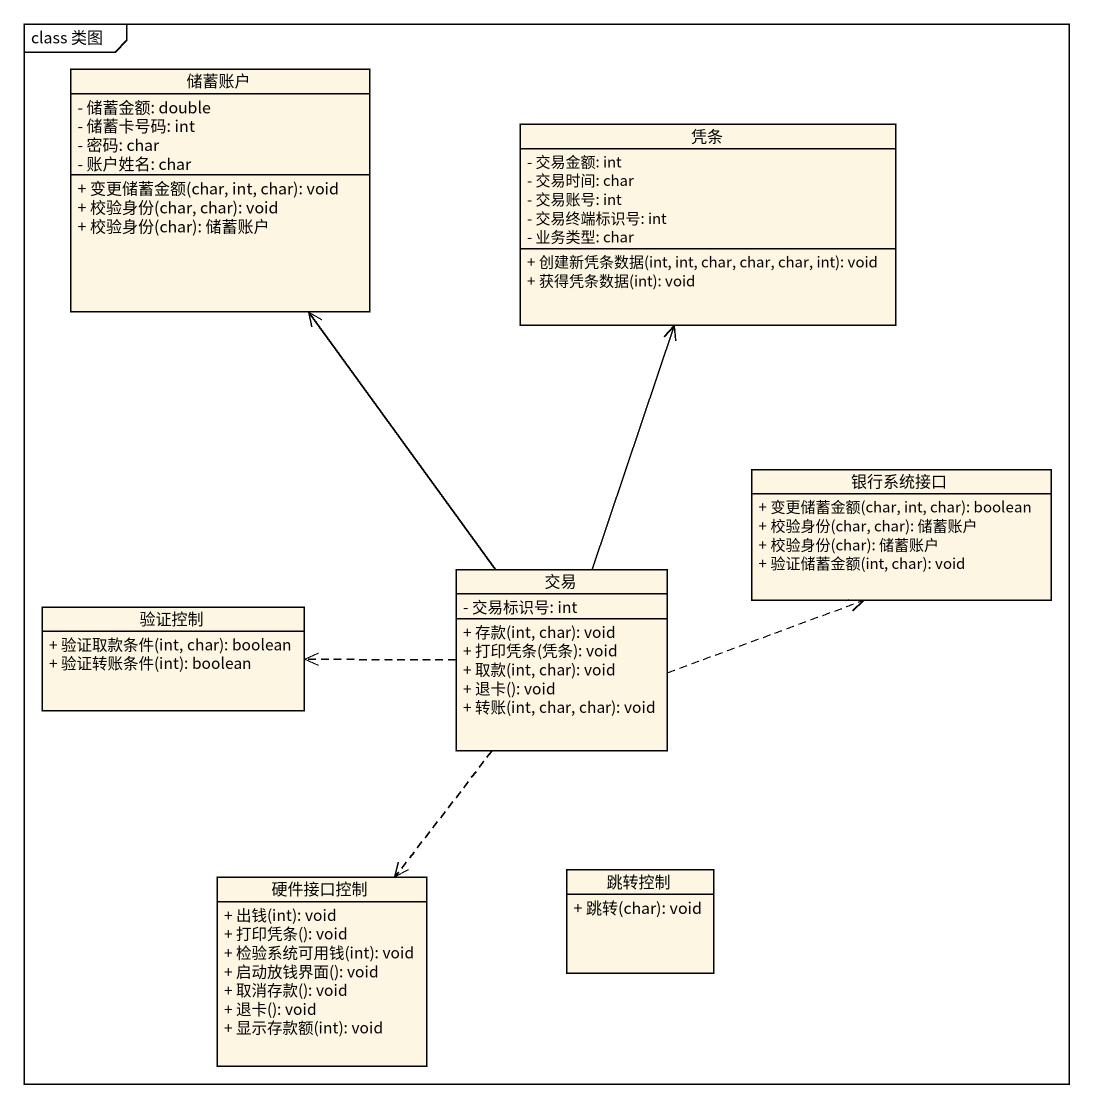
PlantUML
@startuml
mainframe class 类图
hide circle
hide empty members
skinparam classAttributeIconSize 0
class 储蓄账户 {
  - 储蓄金额: double
  - 储蓄卡号码: int
  - 密码: char
  - 账户姓名: char
  + 变更储蓄金额(char, int, char): void
  + 校验身份(char, char): void
  + 校验身份(char): 储蓄账户
}
class 凭条 {
  - 交易金额: int
  - 交易时间: char
  - 交易账号: int
  - 交易终端标识号: int
  - 业务类型: char
  + 创建新凭条数据(int, int, char, char, char, int): void
  + 获得凭条数据(int): void
}
class 银行系统接口 {
  + 变更储蓄金额(char, int, char): boolean
  + 校验身份(char, char): 储蓄账户
  + 校验身份(char): 储蓄账户
  + 验证储蓄金额(int, char): void
}
class 交易 {
  - 交易标识号: int
  + 存款(int, char): void
  + 打印凭条(凭条): void
  + 取款(int, char): void
  + 退卡(): void
  + 转账(int, char, char): void
}
class 验证控制 {
  + 验证取款条件(int, char): boolean
  + 验证转账条件(int): boolean
}
class 跳转控制 {
  + 跳转(char): void
}
class 硬件接口控制 {
  + 出钱(int): void
  + 打印凭条(): void
  + 检验系统可用钱(int): void
  + 启动放钱界面(): void
  + 取消存款(): void
  + 退卡(): void
  + 显示存款额(int): void
}
交易 -up-> 储蓄账户
交易 -up-> 凭条
交易 .right.> 银行系统接口
交易 .left.> 验证控制
交易 ..> 硬件接口控制
@enduml
